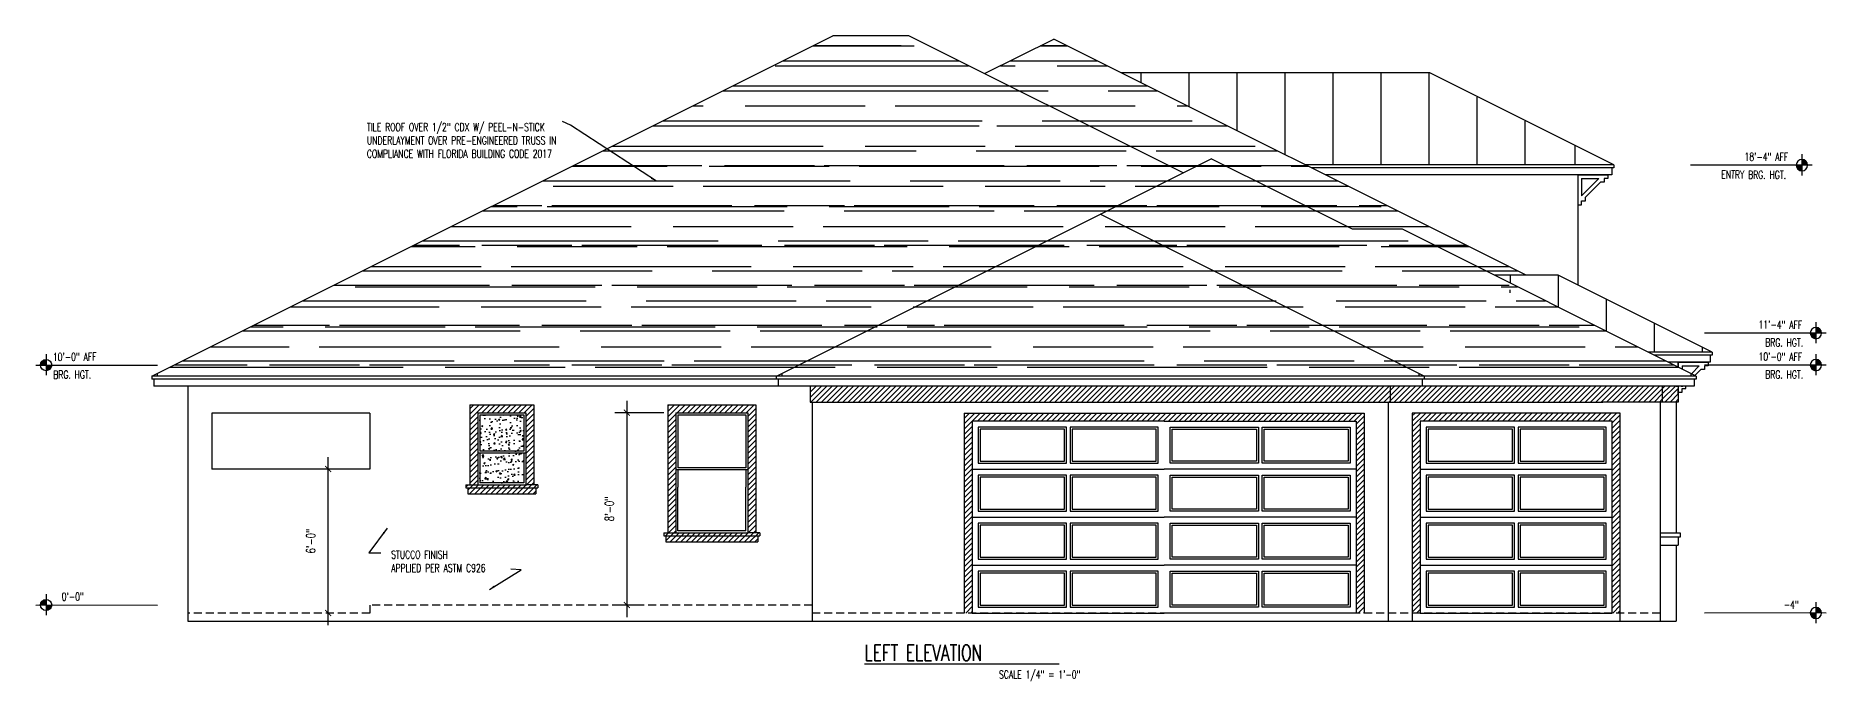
# Model space of a CAD drawing. Header units: inches. Extents: x -25328 to 8149, y -5530 to 4336.
# Drawn here: x -4760 to -3864, y -2872 to -2549 of the extents above; entities that cross this region are included whole.
import ezdxf

# ---------------------------------------------------------------- set-up
doc = ezdxf.new("R2010")
doc.units = ezdxf.units.IN
doc.header["$LTSCALE"] = 16
doc.header["$MEASUREMENT"] = 0
doc.linetypes.add('ALPINE_SOLID', pattern=[0])
doc.linetypes.add('HIDDEN', pattern=[0.375, 0.25, -0.125])
doc.layers.get('0').update_dxf_attribs({"linetype": 'CONTINUOUS'})
doc.layers.get('DEFPOINTS').update_dxf_attribs({"linetype": 'CONTINUOUS'})
for name, color, linetype in [('CONC', 3, 'CONTINUOUS'), ('DIM', 5, 'CONTINUOUS'), ('DIMS', 5, 'CONTINUOUS'), ('HATCH', 8, 'CONTINUOUS'), ('Layer_Notes', 7, 'ALPINE_SOLID'), ('ROOF', 1, 'CONTINUOUS'), ('TEXT', 11, 'CONTINUOUS'), ('WALLS EXT', 6, 'CONTINUOUS'), ('WINDOWS', 1, 'CONTINUOUS')]:
    doc.layers.add(name, color=color, linetype=linetype)
doc.styles.add('PAYTAS RM', font='romans.shx', dxfattribs={"width": 0.7, "height": 4.5})
doc.styles.add('PAYTS NOTES', font='romans.shx', dxfattribs={"width": 0.7, "height": 4.5})
doc.dimstyles.new('DIM- PAYTAS', dxfattribs={"dimscale": 48, "dimtxt": 0.1, "dimasz": 0.0625, "dimexe": 0.125, "dimexo": 0.125, "dimgap": 0.125, "dimtad": 1, "dimdec": 1, "dimzin": 3, "dimdsep": 46, "dimlunit": 4, "dimtxsty": 'PAYTAS RM', "dimblk": 'ARCHTICK', "dimcen": 0.09, "dimdle": 0.125, "dimclrd": 5, "dimclre": 5, "dimclrt": 11, "dimadec": 0, "dimazin": 0, "dimtfac": 1, "dimtdec": 1, "dimtofl": 0, "dimtmove": 2, "dimatfit": 3, "dimfxl": 0, "dimfrac": 2, "dimtolj": 1, "dimtzin": 3, "dimarcsym": 0})
pattern_1 = [(45, (-9179.4826, -4556.8754), (-1.3258252, 1.3258252), [])]

# ---------------------------------------------------------------- blocks, each defined once
blk = doc.blocks.new('_ArchTick')
at = {"color": 0, "linetype": 'ByBlock', "const_width": 0.15}
blk.add_lwpolyline([(-0.5, -0.5), (0.5, 0.5)], dxfattribs=at)
blk = doc.blocks.new('*D1108')
at = {"layer": 'DEFPOINTS', "color": 0, "transparency": 16777216}
for p in [(-4439.58, -2737.86), (-4464.06, -2834.04), (-4453.55, -2834.04)]:
    blk.add_point(p, dxfattribs=at)
at = {"layer": 'WALLS EXT', "color": 5, "lineweight": -2, "transparency": 16777216}
for p, q in [((-4445.58, -2737.86), (-4470.06, -2737.86)), ((-4464.06, -2731.86), (-4464.06, -2840.04)), ((-4459.55, -2834.04), (-4470.06, -2834.04))]:
    blk.add_line(p, q, dxfattribs=at)
at = {"layer": 'WALLS EXT', "color": 5, "lineweight": -2, "transparency": 16777216, "xscale": 3, "yscale": 3, "zscale": 3}
for p, rotation in [((-4464.06, -2737.86), 90), ((-4464.06, -2834.04), 270)]:
    blk.add_blockref('_ArchTick', p, dxfattribs=dict(at, rotation=rotation))
at = {"layer": 'WALLS EXT', "color": 11, "transparency": 16777216, "insert": (-4472.74, -2785.95), "char_height": 4.5, "attachment_point": 5, "rotation": 90, "style": 'PAYTAS RM', "bg_fill": 3, "box_fill_scale": 1.25, "bg_fill_color": 256, "bg_fill_true_color": 13158600, "bg_fill_transparency": 0}
blk.add_mtext('\\A1;8\'-0"', dxfattribs=at)
blk = doc.blocks.new('*D1109')
at = {"layer": 'DEFPOINTS', "color": 0, "transparency": 16777216}
for p in [(-4613.38, -2766.04), (-4613.38, -2766.04), (-4613.38, -2838.04)]:
    blk.add_point(p, dxfattribs=at)
at = {"layer": 'WALLS EXT', "color": 5, "lineweight": -2, "transparency": 16777216}
blk.add_line((-4613.38, -2844.04), (-4613.38, -2760.04), dxfattribs=at)
at = {"layer": 'WALLS EXT', "color": 5, "lineweight": -2, "transparency": 16777216, "xscale": 3, "yscale": 3, "zscale": 3}
for p, rotation in [((-4613.38, -2766.04), 90), ((-4613.38, -2838.04), 270)]:
    blk.add_blockref('_ArchTick', p, dxfattribs=dict(at, rotation=rotation))
at = {"layer": 'WALLS EXT', "color": 11, "transparency": 16777216, "insert": (-4622.06, -2802.04), "char_height": 4.5, "attachment_point": 5, "rotation": 90, "style": 'PAYTAS RM', "bg_fill": 3, "box_fill_scale": 1.25, "bg_fill_color": 256, "bg_fill_true_color": 13158600, "bg_fill_transparency": 0}
blk.add_mtext('\\A1;6\'-0"', dxfattribs=at)
blk = doc.blocks.new('ELEVBUB')
for p, q in [((-0.142, 0), (0.078, 0)), ((0, 0.151), (0, -0.142))]:
    blk.add_line(p, q)
at = {"const_width": 0.0781}
for points in [[(0, 0.039, 0.414214), (-0.039, 0, 1)], [(0, -0.039, 0.414213), (0.039, 0, 1)]]:
    blk.add_lwpolyline(points, format="xyb", dxfattribs=at)
blk.add_circle((0, 0), 0.0781)

msp = doc.modelspace()

# ---------------------------------------------------------------- hatches: boundary and pattern name
at = {"layer": 'CONC'}
h = msp.add_hatch(dxfattribs=at)
h.set_pattern_fill('AR-CONC', color=256, style=0)
h.set_pattern_definition([(50, (-9179.4826, -4559.3754), (7.172602, -0.6275213), [0.75, -8.25]), (355, (-9179.4826, -4559.3754), (-1.387513, 7.521921), [0.6, -6.6]), (100.4514, (-9178.885, -4559.428), (5.785094, 6.894395), [0.637402, -7.011421]), (46.1842, (-9179.483, -4557.3754), (10.67241, -1.65519), [1.125, -12.375]), (96.6356, (-9178.593, -4557.513), (9.346627, 9.741179), [0.956103, -10.51713]), (351.1842, (-9179.483, -4557.375), (9.34662, 9.741186), [0.9, -9.9]), (21, (-9178.4826, -4557.8754), (5.9690705, -4.026189), [0.75, -8.25]), (326, (-9178.4826, -4557.8754), (2.433153, 7.2515), [0.6, -6.6]), (71.4514, (-9177.985, -4558.211), (8.402226, 3.225305), [0.637402, -7.011421]), (37.5, (-9179.4826, -4559.3754), (0.1215986, 3.3289385), [0, -6.52, 0, -6.7, 0, -6.625]), (7.5, (-9179.4826, -4559.3754), (2.6306954, 3.944117), [0, -3.82, 0, -6.37, 0, -2.525]), (327.5, (-9181.7126, -4559.3754), (5.3382244, -0.2255487), [0, -2.5, 0, -7.8, 0, -10.35]), (317.5, (-9182.7126, -4559.3754), (5.8318617, 1.00105), [0, -3.25, 0, -5.18, 0, -7.35])])
h.paths.add_polyline_path([(-4537.57763444, -2738.86382266), (-4537.57763444, -2757.09969153), (-4515.57763444, -2757.09969153), (-4515.57763444, -2738.86382266)])
h.paths.add_polyline_path([(-4537.57763444, -2758.09969153), (-4537.57763444, -2772.86382266), (-4515.57763444, -2772.86382266), (-4515.57763444, -2758.09969153)])
at = {"layer": 'HATCH'}
h = msp.add_hatch(dxfattribs=at)
h.set_pattern_fill('AR-RROOF', color=8, scale=15, style=0)
h.set_pattern_definition([(0, (-9179.483, -4556.875), (33, 15), [225, -30, 75, -15]), (0, (-9159.533, -4549.375), (-15, 19.95), [45, -4.95, 90, -11.25]), (0, (-9171.983, -4544.125), (78, 10.05), [120, -21, 60, -15])])
h.paths.add_polyline_path([(-4698.82763444, -2718.1626398), (-4698.82763444, -2719.53688136), (-4389.34295552, -2719.53688136), (-4185.96029498, -2617.84555109), (-4323.076876, -2549.28726058), (-4361.076876, -2549.28726058)])
h.paths.add_polyline_path([(-4227.3444724, -2638.5376398), (-4386.5944724, -2718.1626398), (-4386.5944724, -2719.53688136), (-4090.8444724, -2719.53688136), (-4090.8444724, -2719.50901732), (-4068.0944724, -2719.50901732), (-4068.0944724, -2718.1626398)])
h.paths.add_polyline_path([(-4065.40171736, -2719.50901732), (-3932.0944724, -2719.50901732), (-3932.0944724, -2718.1626398), (-4076.29026118, -2646.06474541), (-4101.29026118, -2646.06474541), (-4171.8444724, -2610.7876398), (-4227.3444724, -2638.5376398)])
h.paths.add_polyline_path([(-4250.5944724, -2550.91226058), (-4285.2106742, -2568.22036148), (-4185.96029498, -2617.84555109), (-4171.8444724, -2610.7876398), (-4101.29026118, -2646.06474541), (-4076.29026118, -2646.06474541), (-4030.34598927, -2669.03688136), (-4014.34523084, -2669.03688136)])
h = msp.add_hatch(dxfattribs=at)
h.set_pattern_fill('ANSI31', color=256, scale=15, style=0)
h.set_pattern_definition(pattern_1)
h.paths.add_polyline_path([(-4082.3444724, -2732.53688136), (-4082.3444724, -2724.53688136), (-4372.3444724, -2724.53688136), (-4372.3444724, -2732.53688136)])
h.paths.add_polyline_path([(-4082.3444724, -2724.53688136), (-4082.3444724, -2732.53688136), (-3976.0632224, -2732.53688136), (-3946.3444724, -2732.53688136), (-3946.3444724, -2724.53688136)])
h = msp.add_hatch(dxfattribs=at)
h.set_pattern_fill('ANSI31', color=256, scale=15, style=0)
h.set_pattern_definition(pattern_1)
h.paths.add_polyline_path([(-3938.3444724, -2732.53688136), (-3938.3444724, -2724.53688136), (-3946.3444724, -2724.53688136), (-3946.3444724, -2732.53688136)])
h = msp.add_hatch(dxfattribs=at)
h.set_pattern_fill('ANSI31', color=256, scale=15, style=0)
h.set_pattern_definition([(45, (-9179.4826, -4559.3754), (-1.3258252, 1.3258252), [])])
h.paths.add_polyline_path([(-4542.57763444, -2733.86382266), (-4542.57763444, -2773.86382266), (-4538.57763444, -2773.86382266), (-4538.57763444, -2737.86382266), (-4514.57763444, -2737.86382266), (-4514.57763444, -2773.86382266), (-4510.57763444, -2773.86382266), (-4510.57763444, -2733.86382266)])
h.paths.add_polyline_path([(-4509.57763444, -2778.41350533), (-4509.57763444, -2775.41321313), (-4543.57763444, -2775.36523382), (-4543.57763444, -2778.36382266)])
h.paths.add_polyline_path([(-4542.57763444, -2773.86382266), (-4544.57763444, -2773.86382266), (-4544.57763444, -2775.36382266), (-4508.57763444, -2775.41462429), (-4508.57763444, -2773.86382266), (-4510.57763444, -2773.86382266), (-4514.57763444, -2773.86382266), (-4515.57763444, -2773.86382266)])
h = msp.add_hatch(dxfattribs=at)
h.set_pattern_fill('ANSI31', color=256, scale=15, style=0)
h.set_pattern_definition([(45, (-10529.5265, -4556.7024), (-1.3258252, 1.3258252), [])])
h.paths.add_polyline_path([(-4398.57763444, -2799.41356592), (-4444.57763444, -2799.36488103), (-4444.57763444, -2802.36382266), (-4398.57763444, -2802.41350533)])
h.paths.add_polyline_path([(-4397.57763444, -2797.86382266), (-4399.57763444, -2797.86382266), (-4403.57763444, -2797.86382266), (-4404.57763444, -2797.86382266), (-4443.57763444, -2797.86382266), (-4445.57763444, -2797.86382266), (-4445.57763444, -2799.36382266), (-4397.57763444, -2799.41462429)])
h.paths.add_polyline_path([(-4439.57763444, -2775.11382266), (-4439.57763444, -2737.86382266), (-4443.57763444, -2737.86382266), (-4443.57763444, -2797.86382266), (-4439.57763444, -2797.86382266)])
h.paths.add_polyline_path([(-4399.57763444, -2733.86382266), (-4443.57763444, -2733.86382266), (-4443.57763444, -2737.86382266), (-4399.57763444, -2737.86382266)])
h.paths.add_polyline_path([(-4399.57763444, -2737.86382266), (-4403.57763444, -2737.86382266), (-4403.57763444, -2775.11382266), (-4403.57763444, -2796.86382266), (-4403.57763444, -2797.86382266), (-4399.57763444, -2797.86382266)])
h = msp.add_hatch(dxfattribs=at)
h.set_pattern_fill('ANSI31', color=256, scale=15, style=0)
h.set_pattern_definition(pattern_1)
h.paths.add_polyline_path([(-4295.3444724, -2738.03688136), (-4295.3444724, -2838.03688136), (-4291.3444724, -2838.03688136), (-4291.3444724, -2742.03688136), (-4195.3444724, -2742.03688136), (-4099.3444724, -2742.03688136), (-4099.3444724, -2838.03688136), (-4095.3444724, -2838.03688136), (-4095.3444724, -2738.03688136)])
h.paths.add_polyline_path([(-4071.3444724, -2738.03688136), (-4071.3444724, -2838.03688136), (-4067.3444724, -2838.03688136), (-4067.3444724, -2742.03688136), (-3971.3444724, -2742.03688136), (-3971.3444724, -2838.03688136), (-3967.3444724, -2838.03688136), (-3967.3444724, -2738.03688136)])

# ---------------------------------------------------------------- linework, layer by layer
at = {"layer": 'CONC'}
msp.add_line((-4683.57763444, -2842.03688136), (-3939.3444724, -2842.03688136), dxfattribs=at)
at = {"layer": 'DIM'}
for p, q in [((-3970.57763444, -2613.78688136), (-3970.57763444, -2615.28688136)), ((-4022.57763444, -2676.28688136), (-4022.57763444, -2677.78688136))]:
    msp.add_line(p, q, dxfattribs=at)
at = {"layer": 'DIMS'}
for p, q in [((-3879.36994611, -2613.98344207), (-3932.28373375, -2614.03688136)), ((-3872.36994611, -2697.98344207), (-3925.28373375, -2698.03688136)), ((-4751.59520639, -2713.98344207), (-4698.68141875, -2714.03688136)), ((-3872.36994611, -2713.98344207), (-3925.28373375, -2714.03688136)), ((-4751.59520639, -2833.98344207), (-4698.68141875, -2834.03688136)), ((-3872.36994611, -2837.98344207), (-3925.28373375, -2838.03688136))]:
    msp.add_line(p, q, dxfattribs=at)
at = {"layer": 'HATCH', "color": 8, "linetype": 'HIDDEN'}
for p, q in [((-4371.3444724, -2834.03688136), (-4592.57763444, -2834.03688136)), ((-4592.57763444, -2838.03688136), (-4683.57763444, -2838.03688136)), ((-3947.3444724, -2838.03688136), (-4371.3444724, -2838.03688136))]:
    msp.add_line(p, q, dxfattribs=at)
at = {"layer": 'Layer_Notes', "color": 8}
for p, q in [((-4207.07763444, -2567.78688136), (-4207.07763444, -2572.67067956)), ((-4183.07763444, -2567.78688136), (-4183.07763444, -2584.67067956)), ((-4159.07763444, -2567.78688136), (-4159.07763444, -2596.67067956)), ((-4135.07763444, -2567.78688136), (-4135.07763444, -2608.67067956)), ((-4111.07763444, -2567.78688136), (-4111.07763444, -2613.78688137)), ((-4087.07763444, -2567.78688136), (-4087.07763444, -2613.78688137)), ((-4063.07763444, -2568.03688137), (-4063.07763444, -2613.78688137)), ((-4039.07763444, -2580.03688137), (-4039.07763444, -2613.78688137)), ((-4015.07763444, -2592.03688137), (-4015.07763444, -2613.78688137)), ((-3990.07763444, -2604.03688136), (-3990.07763444, -2613.78688136)), ((-4022.3444724, -2669.03688136), (-4022.3444724, -2673.0376398)), ((-3998.3444724, -2669.00901732), (-3998.3444724, -2685.0376398)), ((-3974.3444724, -2681.00901732), (-3974.3444724, -2697.0376398)), ((-3950.3444724, -2693.00901732), (-3950.3444724, -2707.50901732)), ((-3926.3444724, -2705.03688136), (-3926.3444724, -2707.53688136)), ((-4698.82763444, -2718.13401732), (-4698.82763444, -2719.50901732)), ((-4386.5944724, -2718.13401732), (-4386.5944724, -2719.50901732)), ((-4068.0944724, -2718.13401732), (-4068.0944724, -2719.50901732)), ((-3932.0944724, -2718.13401732), (-3932.0944724, -2719.50901732))]:
    msp.add_line(p, q, dxfattribs=at)
at = {"layer": 'ROOF', "color": 6}
for p, q in [((-4701.52038947, -2719.50901732), (-4361.076876, -2549.28726058)), ((-4185.96029498, -2617.84555109), (-4323.076876, -2549.28726058)), ((-4285.2106742, -2568.22036148), (-4250.5944724, -2550.91226058)), ((-4014.34523084, -2669.03688136), (-4250.5944724, -2550.91226058)), ((-4062.57763444, -2567.78688136), (-4216.84523084, -2567.78688136)), ((-3970.57763444, -2613.78688136), (-4062.57763444, -2567.78688136)), ((-4389.28722743, -2719.50901732), (-4171.8444724, -2610.7876398)), ((-4101.29026118, -2646.06474541), (-4171.8444724, -2610.7876398)), ((-3970.57763444, -2613.78688136), (-4124.84523084, -2613.78688136)), ((-3971.57763444, -2618.78688136), (-4114.84523084, -2618.78688136)), ((-3988.57763444, -2618.78688136), (-3988.57763444, -2673.92030034)), ((-3971.57763444, -2615.28688136), (-3971.57763444, -2618.78688136)), ((-4065.40171736, -2719.50901732), (-4227.3444724, -2638.5376398)), ((-3929.40171736, -2719.50901732), (-4076.29026118, -2646.06474541)), ((-3998.3444724, -2669.03688136), (-4030.34598927, -2669.03688136)), ((-3921.3444724, -2707.53688136), (-3998.3444724, -2669.03688136)), ((-3921.3444724, -2707.50901732), (-3953.40171736, -2707.50901732)), ((-3921.3444724, -2707.53688136), (-3953.34598927, -2707.53688136)), ((-3922.3444724, -2709.03688136), (-3922.3444724, -2712.53688136)), ((-3929.3444724, -2719.53688136), (-4701.57763444, -2719.53688136)), ((-4700.57763444, -2721.00901732), (-4700.57763444, -2724.53688136)), ((-4388.3444724, -2721.00901732), (-4388.3444724, -2724.53688136)), ((-3929.3444724, -2719.50901732), (-4090.8444724, -2719.50901732)), ((-4066.3444724, -2721.00901732), (-4066.3444724, -2724.50901732)), ((-3922.3444724, -2712.53688136), (-3943.34598927, -2712.53688136)), ((-3938.3444724, -2719.50901732), (-3939.3444724, -2719.50901732)), ((-3933.86922561, -2719.50901732), (-3936.8444724, -2719.50901732)), ((-3930.3444724, -2721.00901732), (-3930.3444724, -2724.50901732)), ((-3930.3444724, -2724.53688136), (-4700.57763444, -2724.53688136)), ((-4683.57763444, -2724.53688136), (-4683.57763444, -2842.03688136)), ((-4372.3444724, -2724.53688136), (-4372.3444724, -2732.53688136)), ((-4082.3444724, -2724.53688136), (-4082.3444724, -2732.53688136)), ((-3946.3444724, -2724.53688136), (-3946.3444724, -2732.53688136)), ((-3939.3444724, -2724.50901732), (-3938.3444724, -2724.50901732)), ((-3938.3444724, -2724.53688136), (-3938.3444724, -2732.53688136)), ((-3936.8444724, -2724.50901732), (-3936.03743892, -2724.50901732)), ((-4671.57763444, -2738.03688136), (-4671.57763444, -2766.03688136)), ((-4592.57763444, -2738.03688136), (-4671.57763444, -2738.03688136)), ((-4592.57763444, -2738.03688136), (-4592.57763444, -2766.03688136)), ((-4542.57763444, -2733.86382266), (-4510.57763444, -2733.86382266)), ((-4542.57763444, -2733.86382266), (-4542.57763444, -2773.86382266)), ((-4538.57763444, -2737.86382266), (-4514.57763444, -2737.86382266)), ((-4538.57763444, -2737.86382266), (-4514.57763444, -2737.86382266)), ((-4538.57763444, -2737.86382266), (-4514.57763444, -2737.86382266)), ((-4538.57763444, -2737.86382266), (-4538.57763444, -2773.86382266)), ((-4514.57763444, -2737.86382266), (-4514.57763444, -2773.86382266)), ((-4510.57763444, -2733.86382266), (-4510.57763444, -2773.86382266)), ((-4443.57763444, -2733.86382266), (-4399.57763444, -2733.86382266)), ((-4443.57763444, -2733.86382266), (-4443.57763444, -2797.86382266)), ((-4439.57763444, -2737.86382266), (-4403.57763444, -2737.86382266)), ((-4439.57763444, -2737.86382266), (-4403.57763444, -2737.86382266)), ((-4439.57763444, -2737.86382266), (-4403.57763444, -2737.86382266)), ((-4439.57763444, -2737.86382266), (-4439.57763444, -2775.11382266)), ((-4403.57763444, -2737.86382266), (-4403.57763444, -2775.11382266)), ((-4399.57763444, -2733.86382266), (-4399.57763444, -2797.86382266)), ((-4371.3444724, -2732.53688136), (-4371.3444724, -2842.03688136)), ((-4083.3444724, -2732.53688136), (-4083.3444724, -2842.03688136)), ((-3947.3444724, -2732.53688136), (-3947.3444724, -2842.03688136)), ((-3939.3444724, -2732.53688136), (-3939.3444724, -2797.99052816)), ((-3939.3444724, -2732.53688136), (-3939.3444724, -2797.99052816)), ((-4592.57763444, -2766.03688136), (-4671.57763444, -2766.03688136)), ((-4544.57763444, -2773.86382266), (-4544.57763444, -2775.36382266)), ((-4544.57763444, -2773.86382266), (-4542.57763444, -2773.86382266)), ((-4542.57763444, -2773.86382266), (-4515.57763444, -2773.86382266)), ((-4515.57763444, -2773.86382266), (-4514.57763444, -2773.86382266)), ((-4514.57763444, -2772.86382266), (-4514.57763444, -2773.86382266)), ((-4508.57763444, -2773.86382266), (-4514.57763444, -2773.86382266)), ((-4508.57763444, -2773.86382266), (-4510.57763444, -2773.86382266)), ((-4508.57763444, -2773.86382266), (-4508.57763444, -2775.41462429)), ((-4544.57763444, -2775.36382266), (-4508.57763444, -2775.41462429)), ((-4543.57763444, -2775.36382266), (-4543.57763444, -2778.36382266)), ((-4543.57763444, -2778.36382266), (-4509.57763444, -2778.41350533)), ((-4509.57763444, -2775.36382266), (-4509.57763444, -2778.41350533)), ((-4439.57763444, -2775.11382266), (-4439.57763444, -2797.86382266)), ((-4403.57763444, -2775.11382266), (-4403.57763444, -2796.86382266)), ((-4445.57763444, -2797.86382266), (-4445.57763444, -2799.36382266)), ((-4445.57763444, -2797.86382266), (-4443.57763444, -2797.86382266)), ((-4445.57763444, -2799.36382266), (-4397.57763444, -2799.41462429)), ((-4444.57763444, -2799.36382266), (-4444.57763444, -2802.36382266)), ((-4443.57763444, -2797.86382266), (-4404.57763444, -2797.86382266)), ((-4404.57763444, -2797.86382266), (-4403.57763444, -2797.86382266)), ((-4403.57763444, -2796.86382266), (-4403.57763444, -2797.86382266)), ((-4397.57763444, -2797.86382266), (-4403.57763444, -2797.86382266)), ((-4397.57763444, -2797.86382266), (-4399.57763444, -2797.86382266)), ((-4398.57763444, -2799.36382266), (-4398.57763444, -2802.41350533)), ((-4397.57763444, -2797.86382266), (-4397.57763444, -2799.41462429)), ((-3947.3444724, -2797.99052816), (-3937.3444724, -2797.99052816)), ((-3937.3444724, -2800.03688136), (-3947.3444724, -2800.03688136)), ((-3938.3444724, -2800.03688136), (-3938.3444724, -2804.03688136)), ((-3937.3444724, -2797.99052816), (-3937.3444724, -2800.03688136)), ((-4444.57763444, -2802.36382266), (-4398.57763444, -2802.41350533)), ((-3947.3444724, -2804.03688136), (-3938.3444724, -2804.03688136)), ((-3939.3444724, -2804.03688136), (-3939.3444724, -2842.03688136)), ((-3939.3444724, -2804.03688136), (-3939.3444724, -2842.03688136))]:
    msp.add_line(p, q, dxfattribs=at)
at = {"layer": 'WALLS EXT'}
for p, q in [((-4323.076876, -2549.28726058), (-4361.076876, -2549.28726058)), ((-4076.29026118, -2646.06474541), (-4101.29026118, -2646.06474541)), ((-4372.3444724, -2732.53688136), (-3976.0632224, -2732.53688136)), ((-3938.3444724, -2732.53688136), (-3976.0632224, -2732.53688136)), ((-4592.57763444, -2834.03688136), (-4592.57763444, -2838.03688136))]:
    msp.add_line(p, q, dxfattribs=at)
at = {"layer": 'WALLS EXT', "color": 8}
for p, q in [((-3970.57763444, -2613.78688136), (-3970.57763444, -2615.28688136)), ((-3970.57763444, -2615.28688136), (-4121.84523084, -2615.28688136)), ((-4022.57763444, -2676.28688136), (-4022.57763444, -2677.78688136)), ((-3921.3444724, -2709.00901732), (-3950.40171736, -2709.00901732)), ((-3921.3444724, -2709.03688136), (-3950.34598927, -2709.03688136)), ((-3921.3444724, -2707.53688136), (-3921.3444724, -2709.03688136)), ((-4701.57763444, -2719.50901732), (-4701.57763444, -2721.03688136)), ((-3929.3444724, -2721.03688136), (-4701.57763444, -2721.03688136)), ((-4389.3444724, -2719.50901732), (-4389.3444724, -2721.03688136)), ((-3929.3444724, -2721.00901732), (-4090.8444724, -2721.00901732)), ((-4065.3444724, -2719.50901732), (-4065.3444724, -2721.00901732)), ((-3938.3444724, -2721.00901732), (-3939.3444724, -2721.00901732)), ((-3934.61387272, -2721.00901732), (-3936.8444724, -2721.00901732)), ((-3929.3444724, -2719.50901732), (-3929.3444724, -2721.00901732))]:
    msp.add_line(p, q, dxfattribs=at)
at = {"layer": 'WALLS EXT', "color": 1}
for p, q in [((-3988.57763444, -2618.78688136), (-3988.57763444, -2633.78688136)), ((-3988.57763444, -2618.78688136), (-3973.57763444, -2618.78688136)), ((-3986.70263444, -2620.66188136), (-3986.70263444, -2629.26023094)), ((-3986.70263444, -2620.66188136), (-3978.10428487, -2620.66188136)), ((-3986.70263444, -2629.26023094), (-3978.10428487, -2620.66188136)), ((-3984.82763444, -2630.03688136), (-3977.32763444, -2622.53688136)), ((-3975.45263444, -2622.53688136), (-3977.32763444, -2622.53688136)), ((-3973.57763444, -2620.66188136), (-3975.45263444, -2620.66188136)), ((-3975.45263444, -2620.66188136), (-3975.45263444, -2622.53688136)), ((-3973.57763444, -2618.78688136), (-3973.57763444, -2620.66188136)), ((-3984.82763444, -2631.91188136), (-3984.82763444, -2630.03688136)), ((-3988.57763444, -2633.78688136), (-3986.70263444, -2633.78688136)), ((-3986.70263444, -2633.78688136), (-3986.70263444, -2631.91188136)), ((-3986.70263444, -2631.91188136), (-3984.82763444, -2631.91188136)), ((-3938.3444724, -2712.53688136), (-3938.3444724, -2715.0376398)), ((-3938.3444724, -2712.53688136), (-3923.3444724, -2712.53688136)), ((-3936.4694724, -2714.41188136), (-3936.4694724, -2715.9751398)), ((-3936.4694724, -2714.41188136), (-3927.87112283, -2714.41188136)), ((-3931.77941164, -2718.32017018), (-3927.87112283, -2714.41188136)), ((-3930.01164469, -2719.20405366), (-3927.0944724, -2716.28688136)), ((-3925.2194724, -2716.28688136), (-3927.0944724, -2716.28688136)), ((-3923.3444724, -2714.41188136), (-3925.2194724, -2714.41188136)), ((-3925.2194724, -2714.41188136), (-3925.2194724, -2716.28688136)), ((-3923.3444724, -2712.53688136), (-3923.3444724, -2714.41188136)), ((-3938.3444724, -2724.53688136), (-3938.3444724, -2727.53688136)), ((-3938.3444724, -2727.53688136), (-3936.4694724, -2727.53688136)), ((-3936.4694724, -2727.53688136), (-3936.4694724, -2725.66188136)), ((-3936.4694724, -2725.66188136), (-3934.5944724, -2725.66188136)), ((-3934.5944724, -2725.66188136), (-3934.5944724, -2724.53688136))]:
    msp.add_line(p, q, dxfattribs=at)
at = {"layer": 'WINDOWS'}
for p, q in [((-3938.3444724, -2715.0376398), (-3938.3444724, -2712.53688136)), ((-3938.3444724, -2724.53688136), (-3938.3444724, -2726.03688136)), ((-3938.3444724, -2729.03688136), (-3938.3444724, -2726.03688136)), ((-3936.8444724, -2724.50901732), (-3936.03743892, -2724.50901732)), ((-3936.8444724, -2724.53688136), (-3936.8444724, -2724.72786437)), ((-4537.57763444, -2738.86382266), (-4515.57763444, -2738.86382266)), ((-4537.57763444, -2738.86382266), (-4537.57763444, -2757.09969153)), ((-4515.57763444, -2738.86382266), (-4515.57763444, -2757.09969153)), ((-4438.57763444, -2738.86382266), (-4404.57763444, -2738.86382266)), ((-4438.57763444, -2738.86382266), (-4438.57763444, -2765.43639418)), ((-4404.57763444, -2738.86382266), (-4404.57763444, -2765.43639418)), ((-4295.3444724, -2738.03688136), (-4095.3444724, -2738.03688136)), ((-4295.3444724, -2738.03688136), (-4295.3444724, -2838.03688136)), ((-4095.3444724, -2738.03688136), (-4095.3444724, -2838.03688136)), ((-4071.3444724, -2738.03688136), (-4071.3444724, -2842.03688136)), ((-3967.3444724, -2738.03688136), (-4071.3444724, -2738.03688136)), ((-3967.3444724, -2842.03688136), (-3967.3444724, -2738.03688136)), ((-4291.3444724, -2742.03688136), (-4291.3444724, -2838.03688136)), ((-4195.3444724, -2742.03688136), (-4291.3444724, -2742.03688136)), ((-4244.2194724, -2745.03688136), (-4288.3444724, -2745.03688136)), ((-4288.3444724, -2745.03688136), (-4288.3444724, -2763.03688136)), ((-4245.2194724, -2746.03688136), (-4287.3444724, -2746.03688136)), ((-4287.3444724, -2746.03688136), (-4287.3444724, -2762.03688136)), ((-4245.2194724, -2762.03688136), (-4245.2194724, -2746.03688136)), ((-4244.2194724, -2763.03688136), (-4244.2194724, -2745.03688136)), ((-4198.3444724, -2745.03688136), (-4242.4694724, -2745.03688136)), ((-4242.4694724, -2745.03688136), (-4242.4694724, -2763.03688136)), ((-4199.3444724, -2746.03688136), (-4241.4694724, -2746.03688136)), ((-4241.4694724, -2746.03688136), (-4241.4694724, -2762.03688136)), ((-4199.3444724, -2762.03688136), (-4199.3444724, -2746.03688136)), ((-4198.3444724, -2763.03688136), (-4198.3444724, -2745.03688136)), ((-4195.3444724, -2742.03688136), (-4099.3444724, -2742.03688136)), ((-4192.3444724, -2745.03688136), (-4148.2194724, -2745.03688136)), ((-4192.3444724, -2763.03688136), (-4192.3444724, -2745.03688136)), ((-4191.3444724, -2746.03688136), (-4149.2194724, -2746.03688136)), ((-4191.3444724, -2762.03688136), (-4191.3444724, -2746.03688136)), ((-4149.2194724, -2746.03688136), (-4149.2194724, -2762.03688136)), ((-4148.2194724, -2745.03688136), (-4148.2194724, -2763.03688136)), ((-4146.4694724, -2745.03688136), (-4102.3444724, -2745.03688136)), ((-4146.4694724, -2763.03688136), (-4146.4694724, -2745.03688136)), ((-4145.4694724, -2746.03688136), (-4103.3444724, -2746.03688136)), ((-4145.4694724, -2762.03688136), (-4145.4694724, -2746.03688136)), ((-4103.3444724, -2746.03688136), (-4103.3444724, -2762.03688136)), ((-4102.3444724, -2745.03688136), (-4102.3444724, -2763.03688136)), ((-4099.3444724, -2742.03688136), (-4099.3444724, -2838.03688136)), ((-4067.3444724, -2742.03688136), (-4067.3444724, -2838.03688136)), ((-3971.3444724, -2742.03688136), (-4067.3444724, -2742.03688136)), ((-4020.2194724, -2745.03688136), (-4064.3444724, -2745.03688136)), ((-4064.3444724, -2745.03688136), (-4064.3444724, -2763.03688136)), ((-4021.2194724, -2746.03688136), (-4063.3444724, -2746.03688136)), ((-4063.3444724, -2746.03688136), (-4063.3444724, -2762.03688136)), ((-4021.2194724, -2762.03688136), (-4021.2194724, -2746.03688136)), ((-4020.2194724, -2763.03688136), (-4020.2194724, -2745.03688136)), ((-3974.3444724, -2745.03688136), (-4018.4694724, -2745.03688136)), ((-4018.4694724, -2745.03688136), (-4018.4694724, -2763.03688136)), ((-3975.3444724, -2746.03688136), (-4017.4694724, -2746.03688136)), ((-4017.4694724, -2746.03688136), (-4017.4694724, -2762.03688136)), ((-3975.3444724, -2762.03688136), (-3975.3444724, -2746.03688136)), ((-3974.3444724, -2763.03688136), (-3974.3444724, -2745.03688136)), ((-3971.3444724, -2838.03688136), (-3971.3444724, -2742.03688136)), ((-4514.57763444, -2758.09969153), (-4538.57763444, -2758.09969153)), ((-4515.57763444, -2757.09969153), (-4537.57763444, -2757.09969153)), ((-4537.57763444, -2758.09969153), (-4537.57763444, -2772.86382266)), ((-4515.57763444, -2758.09969153), (-4515.57763444, -2772.86382266)), ((-4404.57763444, -2765.43639418), (-4438.57763444, -2765.43639418)), ((-4288.3444724, -2763.03688136), (-4244.2194724, -2763.03688136)), ((-4287.3444724, -2762.03688136), (-4245.2194724, -2762.03688136)), ((-4242.4694724, -2763.03688136), (-4198.3444724, -2763.03688136)), ((-4241.4694724, -2762.03688136), (-4199.3444724, -2762.03688136)), ((-4148.2194724, -2763.03688136), (-4192.3444724, -2763.03688136)), ((-4149.2194724, -2762.03688136), (-4191.3444724, -2762.03688136)), ((-4102.3444724, -2763.03688136), (-4146.4694724, -2763.03688136)), ((-4103.3444724, -2762.03688136), (-4145.4694724, -2762.03688136)), ((-4064.3444724, -2763.03688136), (-4020.2194724, -2763.03688136)), ((-4063.3444724, -2762.03688136), (-4021.2194724, -2762.03688136)), ((-4018.4694724, -2763.03688136), (-3974.3444724, -2763.03688136)), ((-4017.4694724, -2762.03688136), (-3975.3444724, -2762.03688136)), ((-4515.57763444, -2772.86382266), (-4537.57763444, -2772.86382266)), ((-4403.57763444, -2766.43639418), (-4439.57763444, -2766.43639418)), ((-4438.57763444, -2766.43639418), (-4438.57763444, -2775.11382266)), ((-4404.57763444, -2766.43639418), (-4404.57763444, -2775.11382266)), ((-4291.3444724, -2766.03688136), (-4195.3444724, -2766.03688136)), ((-4244.2194724, -2769.03688136), (-4288.3444724, -2769.03688136)), ((-4288.3444724, -2769.03688136), (-4288.3444724, -2787.03688136)), ((-4245.2194724, -2770.03688136), (-4287.3444724, -2770.03688136)), ((-4287.3444724, -2770.03688136), (-4287.3444724, -2786.03688136)), ((-4245.2194724, -2786.03688136), (-4245.2194724, -2770.03688136)), ((-4244.2194724, -2787.03688136), (-4244.2194724, -2769.03688136)), ((-4198.3444724, -2769.03688136), (-4242.4694724, -2769.03688136)), ((-4242.4694724, -2769.03688136), (-4242.4694724, -2787.03688136)), ((-4199.3444724, -2770.03688136), (-4241.4694724, -2770.03688136)), ((-4241.4694724, -2770.03688136), (-4241.4694724, -2786.03688136)), ((-4199.3444724, -2786.03688136), (-4199.3444724, -2770.03688136)), ((-4198.3444724, -2787.03688136), (-4198.3444724, -2769.03688136)), ((-4099.3444724, -2766.03688136), (-4195.3444724, -2766.03688136)), ((-4192.3444724, -2769.03688136), (-4148.2194724, -2769.03688136)), ((-4192.3444724, -2787.03688136), (-4192.3444724, -2769.03688136)), ((-4191.3444724, -2770.03688136), (-4149.2194724, -2770.03688136)), ((-4191.3444724, -2786.03688136), (-4191.3444724, -2770.03688136)), ((-4149.2194724, -2770.03688136), (-4149.2194724, -2786.03688136)), ((-4148.2194724, -2769.03688136), (-4148.2194724, -2787.03688136)), ((-4146.4694724, -2769.03688136), (-4102.3444724, -2769.03688136)), ((-4146.4694724, -2787.03688136), (-4146.4694724, -2769.03688136)), ((-4145.4694724, -2770.03688136), (-4103.3444724, -2770.03688136)), ((-4145.4694724, -2786.03688136), (-4145.4694724, -2770.03688136)), ((-4103.3444724, -2770.03688136), (-4103.3444724, -2786.03688136)), ((-4102.3444724, -2769.03688136), (-4102.3444724, -2787.03688136)), ((-4067.3444724, -2766.03688136), (-3971.3444724, -2766.03688136)), ((-4020.2194724, -2769.03688136), (-4064.3444724, -2769.03688136)), ((-4064.3444724, -2769.03688136), (-4064.3444724, -2787.03688136)), ((-4021.2194724, -2770.03688136), (-4063.3444724, -2770.03688136)), ((-4063.3444724, -2770.03688136), (-4063.3444724, -2786.03688136)), ((-4021.2194724, -2786.03688136), (-4021.2194724, -2770.03688136)), ((-4020.2194724, -2787.03688136), (-4020.2194724, -2769.03688136)), ((-3974.3444724, -2769.03688136), (-4018.4694724, -2769.03688136)), ((-4018.4694724, -2769.03688136), (-4018.4694724, -2787.03688136)), ((-3975.3444724, -2770.03688136), (-4017.4694724, -2770.03688136)), ((-4017.4694724, -2770.03688136), (-4017.4694724, -2786.03688136)), ((-3975.3444724, -2786.03688136), (-3975.3444724, -2770.03688136)), ((-3974.3444724, -2787.03688136), (-3974.3444724, -2769.03688136)), ((-4438.57763444, -2796.86382266), (-4438.57763444, -2775.11382266)), ((-4404.57763444, -2796.86382266), (-4404.57763444, -2775.11382266)), ((-4291.3444724, -2790.03688136), (-4195.3444724, -2790.03688136)), ((-4288.3444724, -2787.03688136), (-4244.2194724, -2787.03688136)), ((-4287.3444724, -2786.03688136), (-4245.2194724, -2786.03688136)), ((-4242.4694724, -2787.03688136), (-4198.3444724, -2787.03688136)), ((-4241.4694724, -2786.03688136), (-4199.3444724, -2786.03688136)), ((-4099.3444724, -2790.03688136), (-4195.3444724, -2790.03688136)), ((-4148.2194724, -2787.03688136), (-4192.3444724, -2787.03688136)), ((-4149.2194724, -2786.03688136), (-4191.3444724, -2786.03688136)), ((-4102.3444724, -2787.03688136), (-4146.4694724, -2787.03688136)), ((-4103.3444724, -2786.03688136), (-4145.4694724, -2786.03688136)), ((-4067.3444724, -2790.03688136), (-3971.3444724, -2790.03688136)), ((-4064.3444724, -2787.03688136), (-4020.2194724, -2787.03688136)), ((-4063.3444724, -2786.03688136), (-4021.2194724, -2786.03688136)), ((-4018.4694724, -2787.03688136), (-3974.3444724, -2787.03688136)), ((-4017.4694724, -2786.03688136), (-3975.3444724, -2786.03688136)), ((-4404.57763444, -2796.86382266), (-4438.57763444, -2796.86382266)), ((-4244.2194724, -2793.03688136), (-4288.3444724, -2793.03688136)), ((-4288.3444724, -2793.03688136), (-4288.3444724, -2811.03688136)), ((-4245.2194724, -2794.03688136), (-4287.3444724, -2794.03688136)), ((-4287.3444724, -2794.03688136), (-4287.3444724, -2810.03688136)), ((-4245.2194724, -2810.03688136), (-4245.2194724, -2794.03688136)), ((-4244.2194724, -2811.03688136), (-4244.2194724, -2793.03688136)), ((-4198.3444724, -2793.03688136), (-4242.4694724, -2793.03688136)), ((-4242.4694724, -2793.03688136), (-4242.4694724, -2811.03688136)), ((-4199.3444724, -2794.03688136), (-4241.4694724, -2794.03688136)), ((-4241.4694724, -2794.03688136), (-4241.4694724, -2810.03688136)), ((-4199.3444724, -2810.03688136), (-4199.3444724, -2794.03688136)), ((-4198.3444724, -2811.03688136), (-4198.3444724, -2793.03688136)), ((-4192.3444724, -2793.03688136), (-4148.2194724, -2793.03688136)), ((-4192.3444724, -2811.03688136), (-4192.3444724, -2793.03688136)), ((-4191.3444724, -2794.03688136), (-4149.2194724, -2794.03688136)), ((-4191.3444724, -2810.03688136), (-4191.3444724, -2794.03688136)), ((-4149.2194724, -2794.03688136), (-4149.2194724, -2810.03688136)), ((-4148.2194724, -2793.03688136), (-4148.2194724, -2811.03688136)), ((-4146.4694724, -2793.03688136), (-4102.3444724, -2793.03688136)), ((-4146.4694724, -2811.03688136), (-4146.4694724, -2793.03688136)), ((-4145.4694724, -2794.03688136), (-4103.3444724, -2794.03688136)), ((-4145.4694724, -2810.03688136), (-4145.4694724, -2794.03688136)), ((-4103.3444724, -2794.03688136), (-4103.3444724, -2810.03688136)), ((-4102.3444724, -2793.03688136), (-4102.3444724, -2811.03688136)), ((-4020.2194724, -2793.03688136), (-4064.3444724, -2793.03688136)), ((-4064.3444724, -2793.03688136), (-4064.3444724, -2811.03688136)), ((-4021.2194724, -2794.03688136), (-4063.3444724, -2794.03688136)), ((-4063.3444724, -2794.03688136), (-4063.3444724, -2810.03688136)), ((-4021.2194724, -2810.03688136), (-4021.2194724, -2794.03688136)), ((-4020.2194724, -2811.03688136), (-4020.2194724, -2793.03688136)), ((-3974.3444724, -2793.03688136), (-4018.4694724, -2793.03688136)), ((-4018.4694724, -2793.03688136), (-4018.4694724, -2811.03688136)), ((-3975.3444724, -2794.03688136), (-4017.4694724, -2794.03688136)), ((-4017.4694724, -2794.03688136), (-4017.4694724, -2810.03688136)), ((-3975.3444724, -2810.03688136), (-3975.3444724, -2794.03688136)), ((-3974.3444724, -2811.03688136), (-3974.3444724, -2793.03688136)), ((-4287.3444724, -2810.03688136), (-4245.2194724, -2810.03688136)), ((-4241.4694724, -2810.03688136), (-4199.3444724, -2810.03688136)), ((-4149.2194724, -2810.03688136), (-4191.3444724, -2810.03688136)), ((-4103.3444724, -2810.03688136), (-4145.4694724, -2810.03688136)), ((-4063.3444724, -2810.03688136), (-4021.2194724, -2810.03688136)), ((-4017.4694724, -2810.03688136), (-3975.3444724, -2810.03688136)), ((-4291.3444724, -2814.03688136), (-4195.3444724, -2814.03688136)), ((-4288.3444724, -2811.03688136), (-4244.2194724, -2811.03688136)), ((-4244.2194724, -2817.03688136), (-4288.3444724, -2817.03688136)), ((-4288.3444724, -2817.03688136), (-4288.3444724, -2835.03688136)), ((-4245.2194724, -2818.03688136), (-4287.3444724, -2818.03688136)), ((-4287.3444724, -2818.03688136), (-4287.3444724, -2834.03688136)), ((-4245.2194724, -2834.03688136), (-4245.2194724, -2818.03688136)), ((-4244.2194724, -2835.03688136), (-4244.2194724, -2817.03688136)), ((-4242.4694724, -2811.03688136), (-4198.3444724, -2811.03688136)), ((-4198.3444724, -2817.03688136), (-4242.4694724, -2817.03688136)), ((-4242.4694724, -2817.03688136), (-4242.4694724, -2835.03688136)), ((-4199.3444724, -2818.03688136), (-4241.4694724, -2818.03688136)), ((-4241.4694724, -2818.03688136), (-4241.4694724, -2834.03688136)), ((-4199.3444724, -2834.03688136), (-4199.3444724, -2818.03688136)), ((-4198.3444724, -2835.03688136), (-4198.3444724, -2817.03688136)), ((-4099.3444724, -2814.03688136), (-4195.3444724, -2814.03688136)), ((-4148.2194724, -2811.03688136), (-4192.3444724, -2811.03688136)), ((-4192.3444724, -2817.03688136), (-4148.2194724, -2817.03688136)), ((-4192.3444724, -2835.03688136), (-4192.3444724, -2817.03688136)), ((-4191.3444724, -2818.03688136), (-4149.2194724, -2818.03688136)), ((-4191.3444724, -2834.03688136), (-4191.3444724, -2818.03688136)), ((-4149.2194724, -2818.03688136), (-4149.2194724, -2834.03688136)), ((-4148.2194724, -2817.03688136), (-4148.2194724, -2835.03688136)), ((-4102.3444724, -2811.03688136), (-4146.4694724, -2811.03688136)), ((-4146.4694724, -2817.03688136), (-4102.3444724, -2817.03688136)), ((-4146.4694724, -2835.03688136), (-4146.4694724, -2817.03688136)), ((-4145.4694724, -2818.03688136), (-4103.3444724, -2818.03688136)), ((-4145.4694724, -2834.03688136), (-4145.4694724, -2818.03688136)), ((-4103.3444724, -2818.03688136), (-4103.3444724, -2834.03688136)), ((-4102.3444724, -2817.03688136), (-4102.3444724, -2835.03688136)), ((-4067.3444724, -2814.03688136), (-3971.3444724, -2814.03688136)), ((-4064.3444724, -2811.03688136), (-4020.2194724, -2811.03688136)), ((-4020.2194724, -2817.03688136), (-4064.3444724, -2817.03688136)), ((-4064.3444724, -2817.03688136), (-4064.3444724, -2835.03688136)), ((-4021.2194724, -2818.03688136), (-4063.3444724, -2818.03688136)), ((-4063.3444724, -2818.03688136), (-4063.3444724, -2834.03688136)), ((-4021.2194724, -2834.03688136), (-4021.2194724, -2818.03688136)), ((-4020.2194724, -2835.03688136), (-4020.2194724, -2817.03688136)), ((-4018.4694724, -2811.03688136), (-3974.3444724, -2811.03688136)), ((-3974.3444724, -2817.03688136), (-4018.4694724, -2817.03688136)), ((-4018.4694724, -2817.03688136), (-4018.4694724, -2835.03688136)), ((-3975.3444724, -2818.03688136), (-4017.4694724, -2818.03688136)), ((-4017.4694724, -2818.03688136), (-4017.4694724, -2834.03688136)), ((-3975.3444724, -2834.03688136), (-3975.3444724, -2818.03688136)), ((-3974.3444724, -2835.03688136), (-3974.3444724, -2817.03688136)), ((-4288.3444724, -2835.03688136), (-4244.2194724, -2835.03688136)), ((-4287.3444724, -2834.03688136), (-4245.2194724, -2834.03688136)), ((-4242.4694724, -2835.03688136), (-4198.3444724, -2835.03688136)), ((-4241.4694724, -2834.03688136), (-4199.3444724, -2834.03688136)), ((-4148.2194724, -2835.03688136), (-4192.3444724, -2835.03688136)), ((-4149.2194724, -2834.03688136), (-4191.3444724, -2834.03688136)), ((-4102.3444724, -2835.03688136), (-4146.4694724, -2835.03688136)), ((-4103.3444724, -2834.03688136), (-4145.4694724, -2834.03688136)), ((-4064.3444724, -2835.03688136), (-4020.2194724, -2835.03688136)), ((-4063.3444724, -2834.03688136), (-4021.2194724, -2834.03688136)), ((-4018.4694724, -2835.03688136), (-3974.3444724, -2835.03688136)), ((-4017.4694724, -2834.03688136), (-3975.3444724, -2834.03688136)), ((-4291.3444724, -2838.03688136), (-4195.3444724, -2838.03688136)), ((-4099.3444724, -2838.03688136), (-4195.3444724, -2838.03688136)), ((-4067.3444724, -2838.03688136), (-3971.3444724, -2838.03688136))]:
    msp.add_line(p, q, dxfattribs=at)

# ---------------------------------------------------------------- block references
at = {"layer": 'DIMS'}
for p, xscale, yscale, zscale, rotation in [((-3876.55751009, -2614.00241201), -35.99999999999981, 36, 36, 359.6135445753254), ((-3869.55751009, -2698.00241201), -35.99999999999981, 36, 36, 359.6135445753254), ((-4754.40764241, -2714.00241201), 35.99999999999981, 35.99999999999981, 35.99999999999981, 0.3864554246745748), ((-3869.55751009, -2714.00241201), -35.99999999999981, 36, 36, 359.6135445753254), ((-4754.40764241, -2834.00241201), 35.99999999999981, 35.99999999999981, 35.99999999999981, 0.3864554246745748), ((-3869.55751009, -2838.00241201), -35.99999999999981, 36, 36, 359.6135445753254)]:
    msp.add_blockref('ELEVBUB', p, dxfattribs=dict(at, xscale=xscale, yscale=yscale, zscale=zscale, rotation=rotation))

# ---------------------------------------------------------------- texts
at = {"layer": 'TEXT', "style": 'PAYTS NOTES', "width": 0.7}
for s, rotation, p in [('18\'-4" AFF', 359.6135445753, (-3905.26961641, -2611.75630868)), ('ENTRY BRG. HGT.', 359.6135445753, (-3916.89599729, -2620.66529435)), ('11\'-4" AFF', 359.6135445753, (-3898.26961641, -2695.75630868)), ('BRG. HGT.', 359.6135445753, (-3894.89599729, -2704.66529435)), ('10\'-0" AFF', 0.3864554247, (-4751.02829317, -2711.92717868)), ('10\'-0" AFF', 359.6135445753, (-3898.26961641, -2711.75630868)), ('BRG. HGT.', 0.3864554247, (-4750.80199418, -2720.81188282)), ('BRG. HGT.', 359.6135445753, (-3894.89599729, -2720.66529435)), ('0\'-0"', 0.3864554247, (-4746.58650435, -2831.8726532)), ('-4"', 359.6135445753, (-3885.64512677, -2835.81689562))]:
    msp.add_text(s, height=4, rotation=rotation, dxfattribs=at).set_placement(p)
for s, p in [('STUCCO FINISH', (-4581.85567986, -2810.85299095)), ('APPLIED PER ASTM C926', (-4581.85567986, -2817.51965762)), ('SCALE 1/4" = 1\'-0"', (-4277.98083954, -2870.79968947))]:
    msp.add_text(s, height=4, dxfattribs=at).set_placement(p)
at = {"layer": 'TEXT', "color": 3, "style": 'PAYTS NOTES', "width": 0.7}
msp.add_text('%%ULEFT ELEVATION          ', height=8, dxfattribs=at).set_placement((-4345.17208634, -2861.90642161))
at = {"layer": 'TEXT', "insert": (-4594.01556623, -2601.64877771), "char_height": 4, "width": 103.1729513398, "attachment_point": 4, "style": 'PAYTS NOTES'}
msp.add_mtext('\\A1;TILE ROOF OVER 1/2" CDX W/ PEEL-N-STICK UNDERLAYMENT OVER PRE-ENGINEERED TRUSS IN COMPLIANCE WITH FLORIDA BUILDING CODE 2017', dxfattribs=at)

# ---------------------------------------------------------------- leaders
at = {"layer": 'DIMS'}
for points, override in [([(-4449.27205797, -2622.0618345), (-4492.29933985, -2593.9346682), (-4496.24844222, -2592.09276998)], {"dimgap": 0.125, "dimtad": 0, "dimfxl": 0.09375}), ([(-4583.82899677, -2795.62679149), (-4593.11210529, -2807.85600398), (-4586.99367969, -2807.85600398)], {"dimgap": 0.125, "dimtad": 0}), ([(-4532.77192218, -2826.19981088), (-4516.94846301, -2816.50079089), (-4522.01196459, -2816.0790882)], {"dimgap": 0.125, "dimtad": 0})]:
    msp.add_leader(points, dimstyle='DIM- PAYTAS', override=override, dxfattribs=at)

# ---------------------------------------------------------------- next in the draw order: dimensions: what is measured, and where the dimension line sits
at = {"layer": 'WALLS EXT'}
for base, p1, p2, picture, middle in [((-4464.06114739, -2834.03688136), (-4439.57763444, -2737.86382266), (-4453.5453821, -2834.03688136), '*D1108', (-4472.73971882, -2785.95035201)), ((-4613.38467148, -2766.03688136), (-4613.38467148, -2838.03688136), (-4613.38467148, -2766.03688136), '*D1109', (-4622.0632429, -2802.03688136))]:
    dim = msp.add_linear_dim(base=base, p1=p1, p2=p2, angle=90, dimstyle='DIM- PAYTAS', override={"dimtfill": 1, "dimarcsym": 2}, dxfattribs=at)
    dim.commit()
    dim.dimension.update_dxf_attribs({"geometry": picture, "text_midpoint": middle})

doc.saveas('drawing.dxf')
